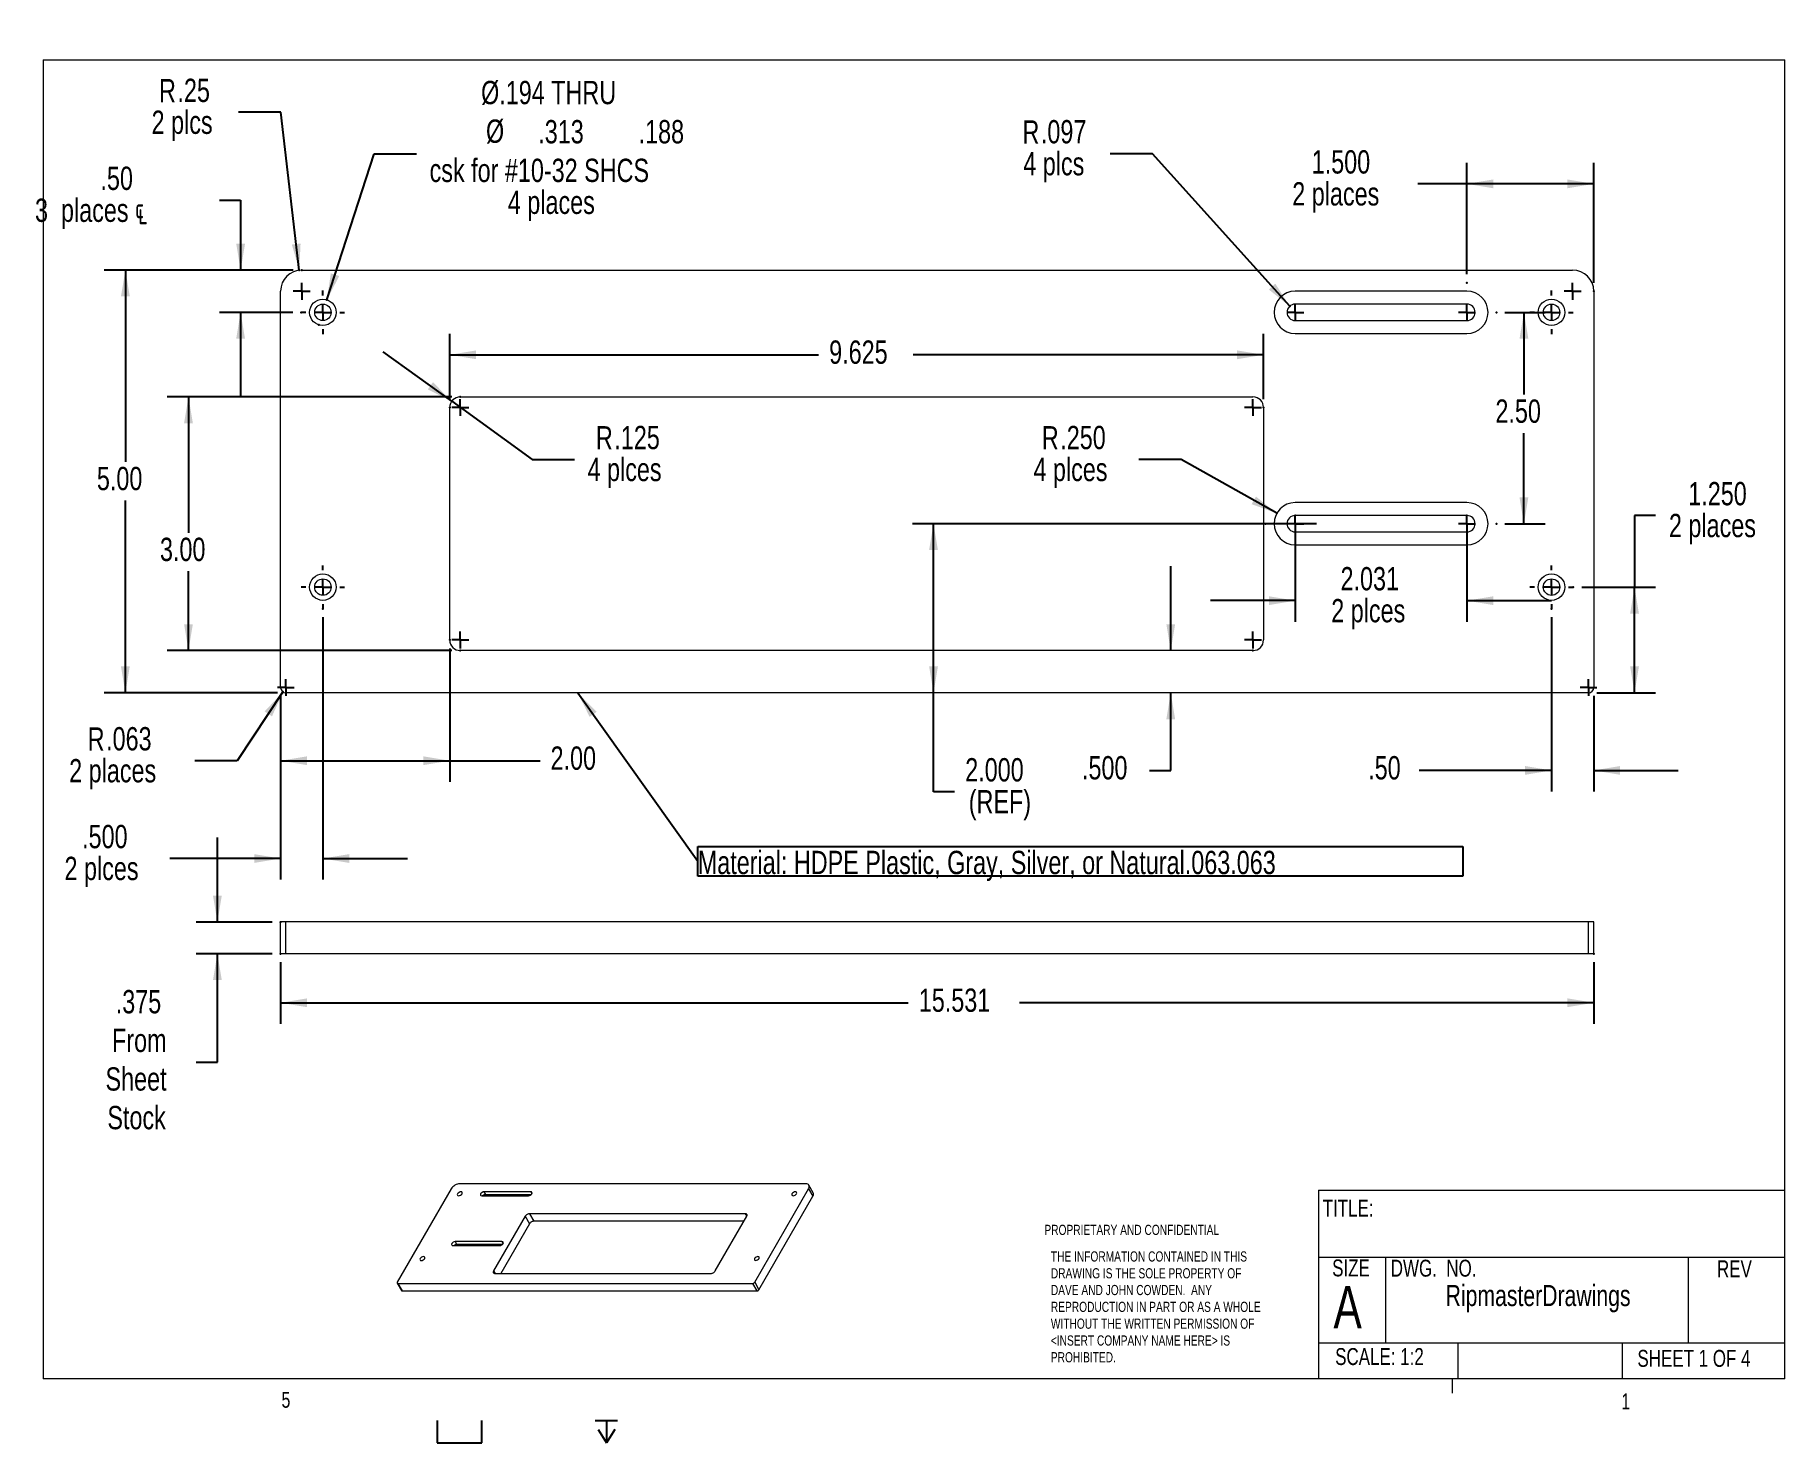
# Model space of a CAD drawing. Extents: x 0.6 to 21.3, y 0 to 16.7.
import ezdxf

# ---------------------------------------------------------------- set-up
doc = ezdxf.new("R2010")
doc.units = 0
doc.header["$MEASUREMENT"] = 0
doc.header["$PDSIZE"] = -1
doc.styles.add('SLDTEXTSTYLE0', font='txt', dxfattribs={"width": 0.75})
doc.dimstyles.new('SLDDIMSTYLE0', dxfattribs={"dimtxt": 0.275591, "dimasz": 0.312, "dimexe": 0.25, "dimexo": 0.0625, "dimgap": 0.068898, "dimtad": 0, "dimtih": 1, "dimtoh": 1, "dimdec": 3, "dimlfac": 2, "dimzin": 12, "dimdsep": 46, "dimtxsty": 'Standard', "dimsah": 1, "dimcen": 0.09, "dimclrd": 7, "dimclre": 7, "dimclrt": 7, "dimadec": 0, "dimazin": 0, "dimtfac": 1, "dimtdec": 3, "dimtofl": 0, "dimtmove": 0, "dimatfit": 0, "dimfxl": 0, "dimtolj": 1, "dimtzin": 12, "dimarcsym": 0})
doc.dimstyles.new('SLDDIMSTYLE1', dxfattribs={"dimtxt": 0.275591, "dimasz": 0.312, "dimexe": 0.25, "dimexo": 0.0625, "dimgap": 0.068898, "dimtad": 0, "dimtih": 1, "dimtoh": 1, "dimdec": 3, "dimlfac": 2, "dimzin": 12, "dimdsep": 46, "dimtxsty": 'Standard', "dimsah": 1, "dimcen": 0.09, "dimclrd": 7, "dimclre": 7, "dimclrt": 7, "dimadec": 0, "dimazin": 0, "dimtfac": 1, "dimtdec": 3, "dimtofl": 0, "dimtmove": 0, "dimatfit": 0, "dimfxl": 0, "dimtolj": 1, "dimtzin": 12, "dimarcsym": 0})
doc.dimstyles.new('SLDDIMSTYLE2', dxfattribs={"dimtxt": 0.275591, "dimasz": 0.312, "dimexe": 0.25, "dimexo": 0.0625, "dimgap": 0.068898, "dimtad": 0, "dimtih": 1, "dimtoh": 1, "dimlfac": 2, "dimzin": 4, "dimdsep": 46, "dimtxsty": 'Standard', "dimsah": 1, "dimcen": 0.09, "dimclrd": 7, "dimclre": 7, "dimclrt": 7, "dimadec": 0, "dimazin": 0, "dimtfac": 1, "dimtdec": 4, "dimtofl": 0, "dimtmove": 0, "dimatfit": 0, "dimfxl": 0, "dimtolj": 1, "dimtzin": 12, "dimarcsym": 0})
doc.dimstyles.new('SLDDIMSTYLE3', dxfattribs={"dimtxt": 0.275591, "dimasz": 0.312, "dimexe": 0.25, "dimexo": 0.0625, "dimgap": 0.068898, "dimtad": 0, "dimtih": 1, "dimtoh": 1, "dimdec": 3, "dimlfac": 2, "dimzin": 12, "dimdsep": 46, "dimtxsty": 'Standard', "dimsah": 1, "dimcen": 0.09, "dimclrd": 7, "dimclre": 7, "dimclrt": 7, "dimadec": 0, "dimazin": 0, "dimtfac": 1, "dimtdec": 3, "dimtofl": 0, "dimtmove": 0, "dimatfit": 0, "dimfxl": 0, "dimtolj": 1, "dimtzin": 12, "dimarcsym": 0})
doc.dimstyles.new('SLDDIMSTYLE4', dxfattribs={"dimtxt": 0.275591, "dimasz": 0.312, "dimexe": 0.25, "dimexo": 0.0625, "dimgap": 0.068898, "dimtad": 0, "dimtih": 1, "dimtoh": 1, "dimdec": 3, "dimlfac": 2, "dimzin": 4, "dimdsep": 46, "dimtxsty": 'Standard', "dimsah": 1, "dimcen": 0.09, "dimclrd": 7, "dimclre": 7, "dimclrt": 7, "dimadec": 0, "dimazin": 0, "dimtfac": 1, "dimtdec": 3, "dimtofl": 0, "dimtmove": 0, "dimatfit": 0, "dimfxl": 0, "dimtolj": 1, "dimtzin": 12, "dimarcsym": 0})
doc.dimstyles.new('SLDDIMSTYLE5', dxfattribs={"dimtxt": 0.275591, "dimasz": 0.312, "dimexe": 0.25, "dimexo": 0.0625, "dimgap": 0.068898, "dimtad": 0, "dimtih": 1, "dimtoh": 1, "dimdec": 3, "dimlfac": 2, "dimzin": 4, "dimdsep": 46, "dimtxsty": 'Standard', "dimsah": 1, "dimcen": 0.09, "dimclrd": 7, "dimclre": 7, "dimclrt": 7, "dimadec": 0, "dimazin": 0, "dimtfac": 1, "dimtdec": 3, "dimtofl": 0, "dimtmove": 0, "dimatfit": 0, "dimfxl": 0, "dimtolj": 1, "dimtzin": 12, "dimarcsym": 0})
doc.dimstyles.new('SLDDIMSTYLE6', dxfattribs={"dimtxt": 0.275591, "dimasz": 0.312, "dimexe": 0.25, "dimexo": 0.0625, "dimgap": 0.068898, "dimtad": 0, "dimtih": 1, "dimtoh": 1, "dimdec": 3, "dimlfac": 2, "dimzin": 12, "dimdsep": 46, "dimtxsty": 'Standard', "dimsah": 1, "dimcen": 0.09, "dimclrd": 7, "dimclre": 7, "dimclrt": 7, "dimadec": 0, "dimazin": 0, "dimtfac": 1, "dimtdec": 3, "dimtofl": 0, "dimtmove": 0, "dimatfit": 0, "dimfxl": 0, "dimtolj": 1, "dimtzin": 12, "dimarcsym": 0})
doc.dimstyles.new('SLDDIMSTYLE7', dxfattribs={"dimtxt": 0.275591, "dimasz": 0.312, "dimexe": 0.25, "dimexo": 0.0625, "dimgap": 0.068898, "dimtad": 0, "dimtih": 1, "dimtoh": 1, "dimlfac": 2, "dimzin": 12, "dimdsep": 46, "dimtxsty": 'Standard', "dimsah": 1, "dimcen": 0.09, "dimclrd": 7, "dimclre": 7, "dimclrt": 7, "dimadec": 0, "dimazin": 0, "dimtfac": 1, "dimtdec": 4, "dimtofl": 0, "dimtmove": 0, "dimatfit": 0, "dimfxl": 0, "dimtolj": 1, "dimtzin": 12, "dimarcsym": 0})
doc.dimstyles.new('SLDDIMSTYLE8', dxfattribs={"dimtxt": 6, "dimasz": 0.312, "dimexe": 0, "dimexo": 0.0625, "dimgap": 1.5, "dimtad": 0, "dimtih": 1, "dimtoh": 1, "dimdec": 0, "dimzin": 0, "dimdsep": 46, "dimtxsty": 'Standard', "dimsah": 1, "dimcen": 0.09, "dimadec": 0, "dimazin": 0, "dimtfac": 1, "dimtdec": 0, "dimtofl": 0, "dimtmove": 0, "dimatfit": 0, "dimfxl": 0, "dimtolj": 1, "dimtzin": 0, "dimarcsym": 0})

# ---------------------------------------------------------------- blocks, each defined once
blk = doc.blocks.new('NOTE12')
at = {"color": 7, "char_height": 0.12, "attachment_point": 1, "style": 'SLDTEXTSTYLE0'}
for s, insert in [('THE INFORMATION CONTAINED IN THIS', (0, 0)), ('DRAWING IS THE SOLE PROPERTY OF', (0, -0.199)), ('DAVE AND JOHN COWDEN.  ANY ', (0, -0.397)), ('REPRODUCTION IN PART OR AS A WHOLE', (0, -0.596)), ('WITHOUT THE WRITTEN PERMISSION OF', (0, -0.795)), ('<INSERT COMPANY NAME HERE> IS ', (0, -0.994)), ('PROHIBITED.', (0, -1.192))]:
    blk.add_mtext(s, dxfattribs=dict(at, insert=insert))
blk = doc.blocks.new('*D')
at = {"color": 7}
for p, q in [((3.47, 15.764), (2.97, 15.764)), ((3.688, 13.896), (3.47, 15.764)), ((4.015, 13.547), (4.573, 15.275)), ((4.573, 15.275), (5.073, 15.275)), ((13.78, 15.275), (13.28, 15.275)), ((15.402, 13.47), (13.78, 15.275)), ((17.498, 13.848), (17.498, 15.168)), ((18.998, 13.748), (18.998, 15.168)), ((17.498, 14.918), (16.918, 14.918)), ((18.998, 14.918), (17.498, 14.918)), ((2.744, 14.724), (2.994, 14.724)), ((2.994, 14.724), (2.994, 13.898)), ((3.617, 13.898), (1.381, 13.898)), ((1.631, 13.898), (1.631, 11.63)), ((3.617, 13.898), (2.744, 13.898)), ((3.61, 13.398), (2.744, 13.398)), ((2.994, 13.398), (2.994, 12.398)), ((17.948, 13.398), (18.422, 13.398)), ((18.172, 13.398), (18.172, 12.427)), ((5.467, 12.373), (5.467, 13.146)), ((15.092, 12.373), (15.092, 13.146)), ((5.491, 12.346), (4.681, 12.933)), ((5.467, 12.896), (9.83, 12.896)), ((15.092, 12.896), (10.95, 12.896)), ((5.492, 12.398), (2.127, 12.398)), ((2.377, 12.398), (2.377, 10.792)), ((5.491, 12.346), (6.441, 11.658)), ((18.172, 10.898), (18.172, 11.97)), ((6.441, 11.658), (6.941, 11.658)), ((14.118, 11.658), (13.618, 11.658)), ((15.249, 11.021), (14.118, 11.658)), ((1.631, 8.898), (1.631, 11.173)), ((19.73, 10.994), (19.48, 10.994)), ((19.48, 10.994), (19.48, 10.148)), ((15.717, 10.898), (10.939, 10.898)), ((11.189, 8.898), (11.189, 10.898)), ((15.467, 10.895), (15.467, 9.738)), ((17.498, 10.895), (17.498, 9.738)), ((17.948, 10.898), (18.422, 10.898)), ((13.995, 9.398), (13.995, 10.398)), ((2.377, 9.398), (2.377, 10.335)), ((18.855, 10.148), (19.73, 10.148)), ((19.48, 8.898), (19.48, 10.148)), ((15.467, 9.988), (14.467, 9.988)), ((17.498, 9.988), (18.498, 9.988)), ((3.967, 9.792), (3.967, 6.688)), ((18.498, 9.792), (18.498, 7.73)), ((5.492, 9.398), (2.127, 9.398)), ((5.467, 9.423), (5.467, 7.845)), ((3.495, 8.909), (2.952, 8.095)), ((3.429, 8.898), (1.381, 8.898)), ((3.467, 8.861), (3.467, 6.688)), ((3.467, 8.861), (3.467, 7.845)), ((11.189, 7.728), (11.189, 8.898)), ((13.995, 7.98), (13.995, 8.898)), ((18.998, 8.861), (18.998, 7.73)), ((19.036, 8.898), (19.73, 8.898)), ((2.952, 8.095), (2.452, 8.095)), ((3.467, 8.095), (5.467, 8.095)), ((5.467, 8.095), (6.535, 8.095)), ((13.745, 7.98), (13.995, 7.98)), ((18.498, 7.98), (16.934, 7.98)), ((18.998, 7.98), (19.998, 7.98)), ((11.439, 7.728), (11.189, 7.728)), ((2.719, 6.187), (2.719, 7.187)), ((3.467, 6.938), (2.158, 6.938)), ((3.967, 6.938), (4.967, 6.938)), ((3.367, 6.187), (2.469, 6.187)), ((3.367, 5.812), (2.469, 5.812)), ((2.719, 4.528), (2.719, 5.812)), ((3.467, 5.712), (3.467, 4.982)), ((18.998, 5.712), (18.998, 4.982)), ((3.467, 5.232), (10.89, 5.232)), ((18.998, 5.232), (12.206, 5.232)), ((2.469, 4.528), (2.719, 4.528)), ((5.317, 0.289), (5.317, 0.025)), ((5.847, 0.025), (5.847, 0.289)), ((7.188, 0.289), (7.453, 0.289)), ((7.321, 0.289), (7.321, 0.025)), ((5.317, 0.025), (5.847, 0.025)), ((7.222, 0.184), (7.321, 0.025)), ((7.42, 0.184), (7.321, 0.025))]:
    blk.add_line(p, q, dxfattribs=at)
for p in [(3.688, 13.896), (3.717, 13.898), (3.717, 13.898), (17.498, 13.748), (3.717, 13.648), (4.015, 13.547), (15.402, 13.47), (18.998, 13.648), (3.71, 13.398), (3.919, 13.249), (15.467, 13.398), (17.848, 13.398), (5.467, 12.273), (5.491, 12.346), (5.592, 12.398), (5.592, 12.273), (15.092, 12.273), (15.249, 11.021), (15.467, 10.995), (17.498, 10.995), (15.117, 10.898), (15.467, 10.898), (17.848, 10.898), (18.755, 10.148), (3.967, 9.892), (18.498, 9.892), (5.467, 9.523), (5.592, 9.398), (14.967, 9.398), (3.467, 8.961), (3.467, 8.961), (3.495, 8.909), (3.529, 8.961), (18.998, 8.961), (3.529, 8.898), (3.529, 8.898), (18.936, 8.898), (18.936, 8.898), (3.467, 6.187), (3.467, 5.812), (3.467, 5.812), (18.998, 5.812)]:
    blk.add_point(p, dxfattribs=at)
for points in [[(17.498, 14.918), (17.81, 14.866), (17.81, 14.97)], [(18.998, 14.918), (18.686, 14.97), (18.686, 14.866)], [(2.994, 13.898), (3.046, 14.21), (2.942, 14.21)], [(3.688, 13.896), (3.703, 14.212), (3.6, 14.2)], [(1.631, 13.898), (1.579, 13.586), (1.683, 13.586)], [(4.015, 13.547), (4.16, 13.828), (4.061, 13.86)], [(15.402, 13.47), (15.232, 13.737), (15.155, 13.668)], [(2.994, 13.398), (2.942, 13.086), (3.046, 13.086)], [(18.172, 13.398), (18.12, 13.086), (18.224, 13.086)], [(5.467, 12.896), (5.779, 12.844), (5.779, 12.948)], [(15.092, 12.896), (14.78, 12.948), (14.78, 12.844)], [(5.491, 12.346), (5.269, 12.572), (5.208, 12.487)], [(2.377, 12.398), (2.325, 12.086), (2.429, 12.086)], [(15.249, 11.021), (15.003, 11.219), (14.952, 11.129)], [(18.172, 10.898), (18.224, 11.21), (18.12, 11.21)], [(11.189, 10.898), (11.137, 10.586), (11.241, 10.586)], [(19.48, 10.148), (19.428, 9.836), (19.532, 9.836)], [(15.467, 9.988), (15.155, 10.04), (15.155, 9.936)], [(17.498, 9.988), (17.81, 9.936), (17.81, 10.04)], [(2.377, 9.398), (2.429, 9.71), (2.325, 9.71)], [(13.995, 9.398), (14.047, 9.71), (13.943, 9.71)], [(1.631, 8.898), (1.683, 9.21), (1.579, 9.21)], [(11.189, 8.898), (11.241, 9.21), (11.137, 9.21)], [(19.48, 8.898), (19.532, 9.21), (19.428, 9.21)], [(3.495, 8.909), (3.278, 8.678), (3.365, 8.62)], [(13.995, 8.898), (13.943, 8.586), (14.047, 8.586)], [(3.467, 8.095), (3.779, 8.043), (3.779, 8.147)], [(5.467, 8.095), (5.155, 8.147), (5.155, 8.043)], [(18.498, 7.98), (18.186, 8.032), (18.186, 7.928)], [(18.998, 7.98), (19.31, 7.928), (19.31, 8.032)], [(3.467, 6.938), (3.155, 6.99), (3.155, 6.886)], [(3.967, 6.938), (4.279, 6.886), (4.279, 6.99)], [(2.719, 6.187), (2.771, 6.499), (2.667, 6.499)], [(2.719, 5.812), (2.667, 5.5), (2.771, 5.5)], [(3.467, 5.232), (3.779, 5.18), (3.779, 5.284)], [(18.998, 5.232), (18.686, 5.284), (18.686, 5.18)]]:
    blk.add_solid(points, dxfattribs=at)
at = {"color": 7, "attachment_point": 7, "style": 'SLDTEXTSTYLE0'}
for s, insert, char_height in [('R', (2.029, 15.882), 0.276), ('.25', (2.247, 15.882), 0.2756), ('%%c.194 THRU', (5.838, 15.85), 0.27559), ('2 plcs', (1.941, 15.426), 0.2756), ('%%c', (5.896, 15.393), 0.2756), ('.313', (6.514, 15.393), 0.2756), ('.188', (7.701, 15.393), 0.2756), ('R', (12.241, 15.393), 0.276), ('.097', (12.459, 15.393), 0.2756), ('1.500', (15.662, 15.036), 0.2756), ('.50', (1.336, 14.842), 0.2756), ('csk for #10-32 SHCS', (5.229, 14.936), 0.27559), ('4 plcs', (12.251, 14.936), 0.2756), ('2 places', (15.432, 14.579), 0.2756), ('3  places \\Fgdt;q', (0.562, 14.385), 0.27559), ('4 places', (6.154, 14.479), 0.2756), ('9.625', (9.955, 12.786), 0.2756), ('2.50', (17.835, 12.088), 0.2756), ('R', (7.196, 11.776), 0.276), ('.125', (7.414, 11.776), 0.2756), ('R', (12.47, 11.776), 0.276), ('.250', (12.688, 11.776), 0.2756), ('4 plces', (7.097, 11.319), 0.2756), ('4 plces', (12.371, 11.319), 0.2756), ('5.00', (1.294, 11.291), 0.2756), ('1.250', (20.116, 11.112), 0.2756), ('2 places', (19.887, 10.656), 0.2756), ('3.00', (2.04, 10.453), 0.2756), ('2.031', (16.003, 10.106), 0.2756), ('2 plces', (15.893, 9.649), 0.2756), ('R', (1.185, 8.213), 0.276), ('.063', (1.403, 8.213), 0.2756), ('2 places', (0.966, 7.756), 0.2756), ('2.00', (6.66, 7.984), 0.2756), ('2.000', (11.564, 7.846), 0.2756), ('.500', (12.945, 7.87), 0.2756), ('.50', (16.33, 7.87), 0.2756), ('(REF)', (11.606, 7.389), 0.2756), ('.500', (1.119, 7.056), 0.2756), ('2 plces', (0.911, 6.6), 0.2756), ('.375', (1.517, 5.103), 0.2756), ('15.531', (11.015, 5.121), 0.2756), ('From', (1.473, 4.646), 0.2756), ('Sheet', (1.396, 4.189), 0.2756), ('Stock', (1.418, 3.732), 0.2756)]:
    blk.add_mtext(s, dxfattribs=dict(at, insert=insert, char_height=char_height))
blk = doc.blocks.new('NOTE15')
at = {"color": 7}
for p, q in [((0, -0.174), (0, 0.174)), ((0, 0.174), (9.051, 0.174)), ((9.051, 0.174), (9.051, -0.174)), ((9.051, -0.174), (0, -0.174))]:
    blk.add_line(p, q, dxfattribs=at)
at = {"color": 7, "insert": (0.001, 0.124), "char_height": 0.27559, "attachment_point": 1, "style": 'SLDTEXTSTYLE0'}
blk.add_mtext('Material: HDPE Plastic, Gray, Silver, or Natural.063.063', dxfattribs=at)
blk = doc.blocks.new('SW_CENTERMARK0')
at = {"color": 7, "linetype": 'Continuous'}
for q in [(17.498, 13.498), (17.398, 13.398), (17.498, 13.298), (17.598, 13.398)]:
    blk.add_line((17.498, 13.398), q, dxfattribs=at)
blk = doc.blocks.new('SW_CENTERMARK1')
at = {"color": 7, "linetype": 'Continuous'}
for q in [(15.467, 13.498), (15.367, 13.398), (15.467, 13.298), (15.567, 13.398)]:
    blk.add_line((15.467, 13.398), q, dxfattribs=at)
blk = doc.blocks.new('SW_CENTERMARK2')
at = {"color": 7, "linetype": 'Continuous'}
for q in [(17.498, 10.998), (17.398, 10.898), (17.498, 10.798), (17.598, 10.898)]:
    blk.add_line((17.498, 10.898), q, dxfattribs=at)
blk = doc.blocks.new('SW_CENTERMARK3')
at = {"color": 7, "linetype": 'Continuous'}
for q in [(15.467, 10.998), (15.367, 10.898), (15.467, 10.798), (15.567, 10.898)]:
    blk.add_line((15.467, 10.898), q, dxfattribs=at)
blk = doc.blocks.new('SW_CENTERMARK4')
at = {"color": 7, "linetype": 'Continuous'}
for p, q in [((18.498, 10.348), (18.498, 10.405)), ((18.298, 10.148), (18.242, 10.148)), ((18.498, 10.148), (18.398, 10.148)), ((18.498, 10.148), (18.498, 10.248)), ((18.498, 10.148), (18.498, 10.048)), ((18.498, 10.148), (18.598, 10.148)), ((18.698, 10.148), (18.755, 10.148)), ((18.498, 9.948), (18.498, 9.892))]:
    blk.add_line(p, q, dxfattribs=at)
blk = doc.blocks.new('SW_CENTERMARK5')
at = {"color": 7, "linetype": 'Continuous'}
for p, q in [((18.498, 13.598), (18.498, 13.655)), ((18.498, 13.398), (18.498, 13.498)), ((18.298, 13.398), (18.242, 13.398)), ((18.498, 13.398), (18.398, 13.398)), ((18.498, 13.398), (18.498, 13.298)), ((18.498, 13.398), (18.598, 13.398)), ((18.698, 13.398), (18.755, 13.398)), ((18.498, 13.198), (18.498, 13.142))]:
    blk.add_line(p, q, dxfattribs=at)
blk = doc.blocks.new('SW_CENTERMARK6')
at = {"color": 7, "linetype": 'Continuous'}
for p, q in [((3.967, 10.348), (3.967, 10.405)), ((3.767, 10.148), (3.71, 10.148)), ((3.967, 10.148), (3.867, 10.148)), ((3.967, 10.148), (3.967, 10.248)), ((3.967, 10.148), (3.967, 10.048)), ((3.967, 10.148), (4.067, 10.148)), ((4.167, 10.148), (4.223, 10.148)), ((3.967, 9.948), (3.967, 9.892))]:
    blk.add_line(p, q, dxfattribs=at)
blk = doc.blocks.new('SW_CENTERMARK7')
at = {"color": 7, "linetype": 'Continuous'}
for p, q in [((3.967, 13.598), (3.967, 13.655)), ((3.967, 13.398), (3.967, 13.498)), ((3.767, 13.398), (3.71, 13.398)), ((3.967, 13.398), (3.867, 13.398)), ((3.967, 13.398), (3.967, 13.298)), ((3.967, 13.398), (4.067, 13.398)), ((4.167, 13.398), (4.223, 13.398)), ((3.967, 13.198), (3.967, 13.142))]:
    blk.add_line(p, q, dxfattribs=at)
blk = doc.blocks.new('SW_CENTERMARK8')
at = {"color": 7, "linetype": 'Continuous'}
for q in [(18.836, 8.961), (18.936, 9.061), (18.936, 8.861), (19.036, 8.961)]:
    blk.add_line((18.936, 8.961), q, dxfattribs=at)
blk = doc.blocks.new('SW_CENTERMARK9')
at = {"color": 7, "linetype": 'Continuous'}
for q in [(3.429, 8.961), (3.529, 9.061), (3.529, 8.861), (3.629, 8.961)]:
    blk.add_line((3.529, 8.961), q, dxfattribs=at)
blk = doc.blocks.new('SW_CENTERMARK10')
at = {"color": 7, "linetype": 'Continuous'}
for q in [(3.717, 13.748), (3.617, 13.648), (3.717, 13.548), (3.817, 13.648)]:
    blk.add_line((3.717, 13.648), q, dxfattribs=at)
blk = doc.blocks.new('SW_CENTERMARK11')
at = {"color": 7, "linetype": 'Continuous'}
for q in [(18.748, 13.748), (18.648, 13.648), (18.748, 13.548), (18.848, 13.648)]:
    blk.add_line((18.748, 13.648), q, dxfattribs=at)
blk = doc.blocks.new('SW_CENTERMARK12')
at = {"color": 7, "linetype": 'Continuous'}
for q in [(5.492, 12.273), (5.592, 12.373), (5.592, 12.173), (5.692, 12.273)]:
    blk.add_line((5.592, 12.273), q, dxfattribs=at)
blk = doc.blocks.new('SW_CENTERMARK13')
at = {"color": 7, "linetype": 'Continuous'}
for q in [(14.867, 12.273), (14.967, 12.373), (14.967, 12.173), (15.067, 12.273)]:
    blk.add_line((14.967, 12.273), q, dxfattribs=at)
blk = doc.blocks.new('SW_CENTERMARK14')
at = {"color": 7, "linetype": 'Continuous'}
for q in [(14.867, 9.523), (14.967, 9.623), (14.967, 9.423), (15.067, 9.523)]:
    blk.add_line((14.967, 9.523), q, dxfattribs=at)
blk = doc.blocks.new('SW_CENTERMARK15')
at = {"color": 7, "linetype": 'Continuous'}
for q in [(5.492, 9.523), (5.592, 9.623), (5.592, 9.423), (5.692, 9.523)]:
    blk.add_line((5.592, 9.523), q, dxfattribs=at)

msp = doc.modelspace()

# ---------------------------------------------------------------- linework, layer by layer
at = {"color": 7, "linetype": 'Continuous', "lineweight": 0}
for p, q in [((0.65985, 16.38415), (21.25985, 16.38415)), ((0.65985, 16.38415), (0.65985, 0.78415)), ((21.25985, 0.78415), (21.25985, 16.38415)), ((15.74241, 3.0155), (15.74241, 0.78415)), ((15.74241, 3.0155), (21.25985, 3.0155)), ((15.74241, 2.22387), (21.25985, 2.22387)), ((16.5335, 2.22387), (16.5335, 1.20992)), ((20.11598, 2.22387), (20.11598, 1.20992)), ((15.74241, 1.20992), (21.25985, 1.20992)), ((17.38869, 1.20992), (17.38869, 0.78415)), ((19.33251, 1.20992), (19.33251, 0.78415)), ((21.25985, 0.78415), (0.65985, 0.78415)), ((17.32185, 0.78415), (17.32185, 0.61455))]:
    msp.add_line(p, q, dxfattribs=at)
at = {"color": 7, "linetype": 'Continuous', "lineweight": 15}
for p, q in [((3.71697, 13.89815), (18.74822, 13.89815)), ((3.46697, 8.96065), (3.46697, 13.64815)), ((17.49822, 13.64815), (15.46697, 13.64815)), ((17.49822, 13.49515), (15.46697, 13.49515)), ((18.99822, 13.64815), (18.99822, 8.96065)), ((15.46697, 13.30115), (17.49822, 13.30115)), ((15.46697, 13.14815), (17.49822, 13.14815)), ((5.46697, 9.52315), (5.46697, 12.27315)), ((5.59197, 12.39815), (14.96697, 12.39815)), ((15.09197, 12.27315), (15.09197, 9.52315)), ((17.49822, 11.14815), (15.46697, 11.14815)), ((17.49822, 10.99515), (15.46697, 10.99515)), ((15.46697, 10.80115), (17.49822, 10.80115)), ((15.46697, 10.64815), (17.49822, 10.64815)), ((14.96697, 9.39815), (5.59197, 9.39815)), ((18.93572, 8.89815), (3.52947, 8.89815)), ((3.46697, 5.81224), (3.46697, 6.18724)), ((3.52947, 6.18724), (3.46697, 6.18724)), ((3.52947, 5.81224), (3.52947, 6.18724)), ((18.93572, 6.18724), (3.52947, 6.18724)), ((18.93572, 5.81224), (18.93572, 6.18724)), ((18.99822, 6.18724), (18.93572, 6.18724)), ((18.99822, 5.81224), (18.99822, 6.18724)), ((3.52947, 5.81224), (3.46697, 5.81224)), ((18.93572, 5.81224), (3.52947, 5.81224)), ((18.99822, 5.81224), (18.93572, 5.81224)), ((5.48443, 3.03153), (4.84661, 1.92668)), ((9.6777, 3.09046), (5.58649, 3.09046)), ((5.84549, 2.94974), (6.39835, 2.94974)), ((6.42475, 2.99547), (5.87188, 2.99547)), ((5.87188, 2.99547), (5.88889, 2.96601)), ((5.88889, 2.96601), (6.43302, 2.96601)), ((5.93053, 2.96601), (5.93992, 2.94974)), ((6.42475, 2.99547), (6.43795, 2.9726)), ((9.07391, 1.92668), (9.71173, 3.03153)), ((9.12494, 1.83829), (9.76276, 2.94314)), ((9.71173, 3.03153), (9.76276, 2.94314)), ((9.76688, 2.98481), (9.71586, 3.07319)), ((6.36054, 2.70744), (5.98635, 2.05926)), ((6.36054, 2.70744), (6.41157, 2.61905)), ((8.96326, 2.7369), (6.41157, 2.7369)), ((6.41157, 2.7369), (6.4626, 2.64852)), ((8.60609, 2.05926), (8.98028, 2.70744)), ((8.96326, 2.7369), (8.98028, 2.70744)), ((6.41157, 2.61905), (6.0714, 2.0298)), ((8.94626, 2.64852), (6.4626, 2.64852)), ((5.50532, 2.36049), (6.05818, 2.36049)), ((6.08458, 2.40621), (5.53171, 2.40621)), ((5.53171, 2.40621), (5.54872, 2.37675)), ((5.54872, 2.37675), (6.09285, 2.37675)), ((5.59036, 2.37675), (5.59975, 2.36049)), ((6.08458, 2.40621), (6.09778, 2.38335)), ((4.84558, 1.91626), (4.89661, 1.82787)), ((4.85512, 1.91195), (9.0484, 1.91195)), ((4.85512, 1.91195), (4.90614, 1.82356)), ((5.98635, 2.05926), (6.00337, 2.0298)), ((6.00337, 2.0298), (8.55506, 2.0298)), ((9.0484, 1.91195), (9.09942, 1.82356)), ((9.07391, 1.92668), (9.12494, 1.83829)), ((4.90614, 1.82356), (9.09942, 1.82356))]:
    msp.add_line(p, q, dxfattribs=at)
at = {"color": 7, "linetype": 'Continuous', "lineweight": 15, "flags": 128}
for points in [[(5.58649, 3.09046), (5.57256, 3.08932), (5.55786, 3.08597), (5.54296, 3.08053), (5.52841, 3.0732), (5.5148, 3.06427), (5.50263, 3.05408), (5.49237, 3.04303), (5.48443, 3.03153)], [(5.57324, 2.94962), (5.5844, 2.95137), (5.59589, 2.95636), (5.60594, 2.96381), (5.61304, 2.97261), (5.6161, 2.9814), (5.61465, 2.98886), (5.60892, 2.99384), (5.59977, 2.99559), (5.5886, 2.99384), (5.57712, 2.98886), (5.56706, 2.9814), (5.55997, 2.97261), (5.55691, 2.96381), (5.55836, 2.95636), (5.56409, 2.95137), (5.57324, 2.94962)], [(5.87188, 2.99547), (5.86077, 2.99373), (5.84935, 2.98877), (5.83934, 2.98136), (5.83228, 2.97261), (5.82924, 2.96386), (5.83068, 2.95644), (5.83639, 2.95148), (5.84549, 2.94974)], [(5.85422, 2.94974), (5.85635, 2.95189), (5.86636, 2.95931), (5.87778, 2.96427), (5.88889, 2.96601)], [(6.39835, 2.94974), (6.40946, 2.95148), (6.42089, 2.95644), (6.43089, 2.96386), (6.43795, 2.97261), (6.44099, 2.98136), (6.43955, 2.98877), (6.43385, 2.99373), (6.42475, 2.99547)], [(9.52842, 2.94974), (9.53953, 2.95148), (9.55096, 2.95644), (9.56096, 2.96386), (9.56802, 2.97261), (9.57107, 2.98136), (9.56962, 2.98877), (9.56392, 2.99373), (9.55482, 2.99547), (9.54371, 2.99373), (9.53229, 2.98877), (9.52228, 2.98136), (9.51522, 2.97261), (9.51218, 2.96386), (9.51362, 2.95644), (9.51933, 2.95148), (9.52842, 2.94974)], [(9.71173, 3.03153), (9.71706, 3.04303), (9.71957, 3.05408), (9.71916, 3.06427), (9.71585, 3.0732), (9.70977, 3.08053), (9.70115, 3.08597), (9.69032, 3.08932), (9.6777, 3.09046)], [(9.76276, 2.94314), (9.76808, 2.95464), (9.77059, 2.96569), (9.77019, 2.97588), (9.76688, 2.98481), (9.76688, 2.98481)], [(6.41157, 2.7369), (6.40461, 2.73634), (6.39726, 2.73466), (6.3898, 2.73194), (6.38253, 2.72827), (6.37572, 2.72381), (6.36964, 2.71872), (6.36451, 2.71319), (6.36054, 2.70744)], [(8.98028, 2.70744), (8.98294, 2.71319), (8.9842, 2.71872), (8.98399, 2.72381), (8.98234, 2.72827), (8.9793, 2.73194), (8.97499, 2.73466), (8.96957, 2.73634), (8.96326, 2.7369)], [(6.4626, 2.64852), (6.45563, 2.64795), (6.44828, 2.64627), (6.44083, 2.64355), (6.43356, 2.63989), (6.42675, 2.63542), (6.42067, 2.63033), (6.41554, 2.6248), (6.41157, 2.61905)], [(5.53171, 2.40621), (5.5206, 2.40447), (5.50918, 2.39952), (5.49917, 2.3921), (5.49211, 2.38335), (5.48907, 2.3746), (5.49051, 2.36718), (5.49622, 2.36223), (5.50532, 2.36049)], [(5.51405, 2.36049), (5.51618, 2.36264), (5.52619, 2.37005), (5.53761, 2.37501), (5.54872, 2.37675)], [(6.05818, 2.36049), (6.06929, 2.36223), (6.08072, 2.36718), (6.09072, 2.3746), (6.09778, 2.38335), (6.10082, 2.3921), (6.09938, 2.39952), (6.09368, 2.40447), (6.08458, 2.40621)], [(5.13102, 2.18359), (5.14218, 2.18534), (5.15367, 2.19032), (5.16372, 2.19778), (5.17082, 2.20657), (5.17388, 2.21537), (5.17243, 2.22282), (5.16669, 2.22781), (5.15755, 2.22955), (5.14638, 2.22781), (5.1349, 2.22282), (5.12484, 2.21537), (5.11774, 2.20657), (5.11469, 2.19778), (5.11614, 2.19032), (5.12187, 2.18534), (5.13102, 2.18359)], [(9.0862, 2.18371), (9.09731, 2.18545), (9.10874, 2.19041), (9.11874, 2.19782), (9.1258, 2.20657), (9.12884, 2.21532), (9.1274, 2.22274), (9.1217, 2.2277), (9.1126, 2.22944), (9.10149, 2.2277), (9.09007, 2.22274), (9.08006, 2.21532), (9.073, 2.20657), (9.06996, 2.19782), (9.0714, 2.19041), (9.0771, 2.18545), (9.0862, 2.18371)], [(4.84661, 1.92668), (4.84528, 1.9238), (4.84465, 1.92104), (4.84475, 1.91849), (4.84558, 1.91626), (4.8471, 1.91443), (4.84926, 1.91307), (4.85196, 1.91223), (4.85512, 1.91195)], [(5.98635, 2.05926), (5.98369, 2.05351), (5.98243, 2.04798), (5.98264, 2.04289), (5.98429, 2.03843), (5.98733, 2.03476), (5.99164, 2.03204), (5.99706, 2.03036), (6.00337, 2.0298)], [(8.55506, 2.0298), (8.56202, 2.03036), (8.56937, 2.03204), (8.57683, 2.03476), (8.5841, 2.03843), (8.59091, 2.04289), (8.59699, 2.04798), (8.60212, 2.05351), (8.60609, 2.05926)], [(9.0484, 1.91195), (9.05188, 1.91223), (9.05555, 1.91307), (9.05928, 1.91443), (9.06292, 1.91626), (9.06632, 1.91849), (9.06936, 1.92104), (9.07193, 1.9238), (9.07391, 1.92668)], [(4.89661, 1.82787), (4.89813, 1.82604), (4.90028, 1.82468), (4.90299, 1.82384), (4.90614, 1.82356)], [(9.09942, 1.82356), (9.1029, 1.82384), (9.10658, 1.82468), (9.11031, 1.82604), (9.11394, 1.82787), (9.11735, 1.8301), (9.12039, 1.83265), (9.12295, 1.83541), (9.12494, 1.83829)]]:
    msp.add_lwpolyline(points, dxfattribs=at)
at = {"color": 7, "linetype": 'Continuous', "lineweight": 15}
for centre, radius in [((3.96697, 13.39815), 0.1565), ((3.96697, 13.39815), 0.097), ((18.49822, 13.39815), 0.1565), ((18.49822, 13.39815), 0.0975), ((3.96697, 10.14815), 0.1565), ((3.96697, 10.14815), 0.097), ((18.49822, 10.14815), 0.1565), ((18.49822, 10.14815), 0.0975)]:
    msp.add_circle(centre, radius, dxfattribs=at)
for centre, radius, start, end in [((3.71697, 13.64815), 0.25, 90, 180), ((18.74822, 13.64815), 0.25, 0, 90), ((15.46697, 13.39815), 0.25, 90, 270), ((15.46697, 13.39815), 0.097, 90, 270), ((17.49822, 13.39815), 0.25, 270, 90), ((17.49822, 13.39815), 0.097, 270, 90), ((5.59197, 12.27315), 0.125, 90, 180), ((14.96697, 12.27315), 0.125, 0, 90), ((15.46697, 10.89815), 0.25, 90, 270), ((15.46697, 10.89815), 0.097, 90, 270), ((17.49822, 10.89815), 0.25, 270, 90), ((17.49822, 10.89815), 0.097, 270, 90), ((5.59197, 9.52315), 0.125, 180, 270), ((14.96697, 9.52315), 0.125, 270, 0), ((3.52947, 8.96065), 0.0625, 180, 270), ((18.93572, 8.96065), 0.0625, 270, 0)]:
    msp.add_arc(centre, radius, start, end, dxfattribs=at)

# ---------------------------------------------------------------- block references
for name, p in [('SW_CENTERMARK10', (0, 0)), ('SW_CENTERMARK11', (0, 0)), ('SW_CENTERMARK7', (0, 0)), ('SW_CENTERMARK1', (0, 0)), ('SW_CENTERMARK0', (0, 0)), ('SW_CENTERMARK5', (0, 0)), ('SW_CENTERMARK12', (0, 0)), ('SW_CENTERMARK13', (0, 0)), ('SW_CENTERMARK3', (0, 0)), ('SW_CENTERMARK2', (0, 0)), ('SW_CENTERMARK6', (0, 0)), ('SW_CENTERMARK4', (0, 0)), ('SW_CENTERMARK15', (0, 0)), ('SW_CENTERMARK14', (0, 0)), ('SW_CENTERMARK9', (0, 0)), ('SW_CENTERMARK8', (0, 0)), ('NOTE15', (8.40009, 6.90519)), ('NOTE12', (12.57699, 2.29127))]:
    msp.add_blockref(name, p)

# ---------------------------------------------------------------- texts
at = {"color": 7, "style": 'SLDTEXTSTYLE0'}
for s, insert, char_height, attachment_point in [('TITLE:', (15.79167, 2.90332), 0.2, 1), ('PROPRIETARY AND CONFIDENTIAL', (12.50072, 2.60564), 0.12, 1), ('SIZE', (15.90392, 2.19547), 0.2, 1), ('DWG.  NO.', (16.59691, 2.19267), 0.2, 1), ('REV\\P', (20.45552, 2.18486), 0.2, 1), ('A', (15.9197, 1.88278), 0.5, 1), ('RipmasterDrawings', (18.33937, 1.89448), 0.25, 2), ('SCALE: 1:2', (15.93949, 1.14738), 0.2, 1), ('SHEET 1 OF 4', (19.51426, 1.12577), 0.2, 1), ('5', (3.47758, 0.62947), 0.1875, 1), ('1', (19.32398, 0.61104), 0.1875, 1)]:
    msp.add_mtext(s, dxfattribs=dict(at, insert=insert, char_height=char_height, attachment_point=attachment_point))

# ---------------------------------------------------------------- dimensions: what is measured, and where the dimension line sits
for center, mpoint, text, dimstyle, middle in [((3.52947, 8.96065), (3.49481, 8.90864), '<>\\P2 places', 'SLDDIMSTYLE0', (1.63105, 8.09468)), ((5.59197, 12.27315), (5.49074, 12.34648), '<>\\P4 plces', 'SLDDIMSTYLE1', (7.64242, 11.65818)), ((15.46697, 13.39815), (15.40213, 13.47029), '<>\\P4 plcs', 'SLDDIMSTYLE0', (12.68703, 15.27509)), ((15.46697, 10.89815), (15.24916, 11.02085), '<>\\P4 plces', 'SLDDIMSTYLE5', (12.91627, 11.65818)), ((3.71697, 13.64815), (3.68798, 13.89646), '<>\\P2 plcs', 'SLDDIMSTYLE7', (2.37714, 15.76431))]:
    dim = msp.add_radius_dim(center=center, mpoint=mpoint, text=text, dimstyle=dimstyle)
    dim.commit()
    dim.dimension.update_dxf_attribs({"geometry": '*D', "text_midpoint": middle, "dimtype": 164})
at = {"color": 7}
for base, p1, p2, dimstyle, middle in [((1.63105, 8.89815), (3.71697, 13.89815), (3.52947, 8.89815), 'SLDDIMSTYLE2', (1.63105, 11.40163)), ((2.37714, 9.39815), (5.59197, 12.39815), (5.59197, 9.39815), 'SLDDIMSTYLE2', (2.37714, 10.56331)), ((18.17209, 10.89815), (17.84822, 13.39815), (17.84822, 10.89815), 'SLDDIMSTYLE2', (18.17209, 12.19878)), ((13.99475, 8.89815), (14.96697, 9.39815), (18.93572, 8.89815), 'SLDDIMSTYLE4', (13.99475, 7.98017))]:
    dim = msp.add_linear_dim(base=base, p1=p1, p2=p2, angle=90, dimstyle=dimstyle, dxfattribs=at)
    dim.commit()
    dim.dimension.update_dxf_attribs({"geometry": '*D', "text_midpoint": middle, "dimtype": 160})
for base, p1, p2, dimstyle, middle in [((15.09197, 12.89614), (5.46697, 12.27315), (15.09197, 12.27315), 'SLDDIMSTYLE3', (10.38999, 12.89614)), ((18.99822, 7.98017), (18.49822, 9.89165), (18.99822, 8.96065), 'SLDDIMSTYLE2', (16.5696, 7.98017)), ((5.46697, 8.09468), (3.46697, 8.96065), (5.46697, 9.52315), 'SLDDIMSTYLE2', (6.99744, 8.09468)), ((3.4669710628, 5.2315185427), (18.9982210628, 5.8122435552), (3.4669710628, 5.8122435552), 'SLDDIMSTYLE3', (11.5481440303, 5.2315185427))]:
    dim = msp.add_linear_dim(base=base, p1=p1, p2=p2, dimstyle=dimstyle, dxfattribs=at)
    dim.commit()
    dim.dimension.update_dxf_attribs({"geometry": '*D', "text_midpoint": middle, "dimtype": 160})
for base, p1, p2, text, dimstyle, middle in [((3.46697, 6.93832), (3.96697, 9.89165), (3.46697, 8.96065), '<>\\P2 plces', 'SLDDIMSTYLE4', (1.45631, 6.93832)), ((15.4669710628, 9.98811164), (17.4982210628, 10.9951485507), (15.4669710628, 10.9951485507), '<>\\P2 plces', 'SLDDIMSTYLE3', (16.4382188021, 9.98811164)), ((18.99822, 14.91825), (17.49822, 13.74815), (18.99822, 13.64815), '<>\\P2 places', 'SLDDIMSTYLE4', (16.09675, 14.91825))]:
    dim = msp.add_linear_dim(base=base, p1=p1, p2=p2, text=text, dimstyle=dimstyle, dxfattribs=at)
    dim.commit()
    dim.dimension.update_dxf_attribs({"geometry": '*D', "text_midpoint": middle, "dimtype": 160})
for base, p1, p2, angle, text, dimstyle, middle in [((2.99439, 13.39815), (3.71697, 13.89815), (3.71047, 13.39815), 90, '<>\\P3  places <MOD-CL>', 'SLDDIMSTYLE2', (2.99439, 14.72425)), ((19.48037, 10.14815), (18.93572, 8.89815), (18.75472, 10.14815), 270, '<>\\P2 places', 'SLDDIMSTYLE4', (19.48037, 10.99439)), ((11.18924, 10.89815), (3.52947, 8.89815), (15.11697, 10.89815), 270, '<>\\P(REF)', 'SLDDIMSTYLE4', (11.18924, 7.72783)), ((2.71923, 6.18724), (3.46697, 5.81224), (3.46697, 6.18724), 90, '<>\\PFrom\\PSheet\\PStock', 'SLDDIMSTYLE3', (2.71923, 4.52757))]:
    dim = msp.add_linear_dim(base=base, p1=p1, p2=p2, angle=angle, text=text, dimstyle=dimstyle, dxfattribs=at)
    dim.commit()
    dim.dimension.update_dxf_attribs({"geometry": '*D', "text_midpoint": middle, "dimtype": 160})
dim = msp.add_diameter_dim_2p(p1=(3.91891, 13.24921), p2=(4.01504, 13.54708), text='%%c.194 THRU\\P\\Fgdt;v<>\\Fgdt;x.188\\Pcsk for #10-32 SHCS\\P4 places', dimstyle='SLDDIMSTYLE6')
dim.commit()
dim.dimension.update_dxf_attribs({"geometry": '*D', "text_midpoint": (6.81858, 15.27509), "dimtype": 163})

# ---------------------------------------------------------------- leaders
msp.add_leader([(6.98237, 8.89815), (8.40009, 6.90519)], dimstyle='SLDDIMSTYLE8', dxfattribs=at)

doc.saveas('drawing.dxf')
